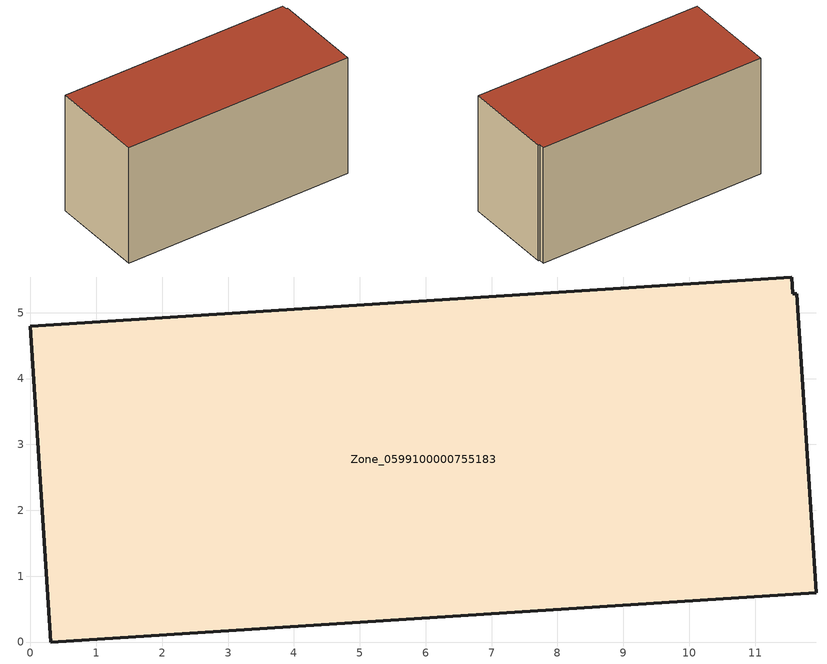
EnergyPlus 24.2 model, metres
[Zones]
Zone_0599100000755183
 floor ground (C_G): 11.56,5.54 11.57,5.28 11.63,5.29 11.93,0.75 0.31,0 0,4.79 z0
 wall outside (C_F): 0.31,0 11.93,0.75 11.63,5.29 11.57,5.28 11.56,5.54 0,4.79 0.31,0 z0:6.16
 roof outside (C_R): 11.57,5.28 11.56,5.54 0,4.79 0.31,0 11.93,0.75 11.63,5.29 z6.16
[BUILDING]
Pand.0599100000755183: North Axis=0; Terrain=City; Loads Convergence Tolerance Value=0.04; Temperature Convergence Tolerance Value=0.4; Solar Distribution=FullExterior; Maximum Number of Warmup Days=25; Minimum Number of Warmup Days=1
[Site:Location]
Rotterdam.The.Hague.AP_ZH_NLD Design_Conditions: Latitude=51.96; Longitude=4.45; Time Zone=1; Elevation=-4.5
[SITE:GROUNDTEMPERATURE:BUILDINGSURFACE]
18, 18, 18, 18, 18, 18, 18, 18, 18, 18, 18, 18
[MATERIAL] Thermal Absorptance=0.9; Solar Absorptance=0.7; Visible Absorptance=0.7
Name | Roughness | Thickness | Conductivity | Density | Specific Heat
G.TI.2006-2014 | MediumSmooth | 0.15 | 0.06 | 540 | 1210
F.TI.2006-2014 | Rough | 0.3 | 0.12 | 1920 | 840
R.TI.2006-2014 | MediumRough | 0.2 | 0.08 | 1500 | 1000
[CONSTRUCTION]
C_G: G.TI.2006-2014
C_F: F.TI.2006-2014
C_R: R.TI.2006-2014
[ZONE]
Zone_0599100000755183: Type=1; Multiplier=1; Ceiling Height=Autocalculate; Volume=Autocalculate; Floor Area=autocalculate; Part of Total Floor Area=Yes
[ZONEINFILTRATION:DESIGNFLOWRATE]
Infil_Zone_0599100000755183: Zone or ZoneList or Space or SpaceList=Zone_0599100000755183; Schedule=AlwaysOn; Design Flow Rate Calculation Method=Flow/Area; Flow Rate per Floor Area=0.0015; Constant Term Coefficient=1; Temperature Term Coefficient=0; Velocity Term Coefficient=0; Velocity Squared Term Coefficient=0
[HVACTEMPLATE:ZONE:IDEALLOADSAIRSYSTEM]
Zone_0599100000755183: Maximum Heating Supply Air Temperature=50; Minimum Cooling Supply Air Temperature=13; Maximum Heating Supply Air Humidity Ratio=0.0156; Minimum Cooling Supply Air Humidity Ratio=0.0077; Heating Limit=NoLimit; Cooling Limit=NoLimit; Dehumidification Control Type=ConstantSensibleHeatRatio; Cooling Sensible Heat Ratio=0.7; Dehumidification Setpoint=60; Humidification Control Type=None; Humidification Setpoint=30; Outdoor Air Method=None; Outdoor Air Flow Rate per Person=0.00944; Outdoor Air Flow Rate per Zone Floor Area=0; Outdoor Air Flow Rate per Zone=0; Demand Controlled Ventilation Type=None; Outdoor Air Economizer Type=NoEconomizer; Heat Recovery Type=None; Sensible Heat Recovery Effectiveness=0.7; Latent Heat Recovery Effectiveness=0.65
[ZONECONTROL:THERMOSTAT]
ThermostatControl_Zone_0599100000755183: Zone or ZoneList=Zone_0599100000755183; Control Type Schedule=DualSetpointControlType; Control 1=Thermostat_Zone_0599100000755183; Temperature Difference Between Cutout And Setpoint=0
[THERMOSTATSETPOINT:DUALSETPOINT]
Thermostat_Zone_0599100000755183: Heating Setpoint Temperature Schedule=HeatingSetpoint_Zone_0599100000755183; Cooling Setpoint Temperature Schedule=CoolingSetpoint_Zone_0599100000755183
[SCHEDULE:COMPACT]
HeatingSetpoint_Zone_0599100000755183: Through: 12/31, For: AllDays, Until: 24:00, 21
CoolingSetpoint_Zone_0599100000755183: Through: 12/31, For: AllDays, Until: 24:00, 24
DualSetpointControlType: Through: 12/31, For: AllDays, Until: 24:00, 4
AlwaysOn: Through: 12/31, For: AllDays, Until: 24:00, 1
